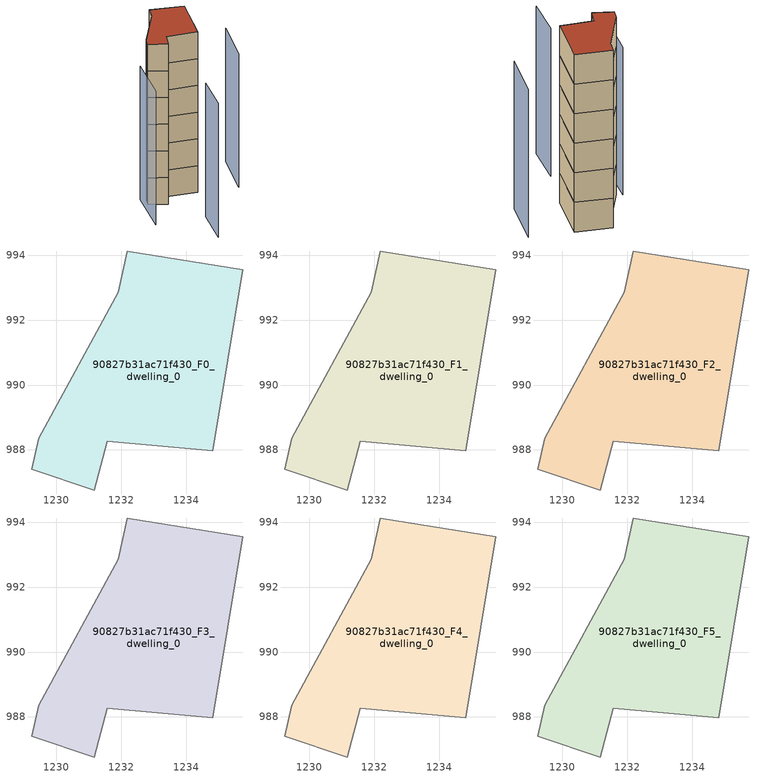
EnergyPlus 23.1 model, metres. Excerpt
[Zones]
90827b31ac71f430_F0_dwelling_0
 floor ground (EU_floor_Construction): 1235.75,993.55 1234.82,987.96 1231.56,988.27 1231.16,986.76 1229.24,987.4 1229.46,988.37 1231.91,992.86 1232.18,994.13 z0
 wall adiabatic (EU_wall_Construction): 1231.16,986.76 1231.56,988.27 1234.82,987.96 1235.75,993.55 1232.18,994.13 1231.91,992.86 1229.46,988.37 1229.24,987.4 1231.16,986.76 z0:3
90827b31ac71f430_F1_dwelling_0
 floor to 90827b31ac71f430_F0_dwelling_0 (EU_floor_Construction): 1235.75,993.55 1234.82,987.96 1231.56,988.27 1231.16,986.76 1229.24,987.4 1229.46,988.37 1231.91,992.86 1232.18,994.13 z3
 wall adiabatic (EU_wall_Construction): 1231.16,986.76 1231.56,988.27 1234.82,987.96 1235.75,993.55 1232.18,994.13 1231.91,992.86 1229.46,988.37 1229.24,987.4 1231.16,986.76 z3:6
90827b31ac71f430_F2_dwelling_0
 floor to 90827b31ac71f430_F1_dwelling_0 (EU_floor_Construction): 1235.75,993.55 1234.82,987.96 1231.56,988.27 1231.16,986.76 1229.24,987.4 1229.46,988.37 1231.91,992.86 1232.18,994.13 z6
 wall adiabatic (EU_wall_Construction): 1231.16,986.76 1231.56,988.27 1234.82,987.96 1235.75,993.55 1232.18,994.13 1231.91,992.86 1229.46,988.37 1229.24,987.4 1231.16,986.76 z6:9
90827b31ac71f430_F3_dwelling_0
 floor to 90827b31ac71f430_F2_dwelling_0 (EU_floor_Construction): 1235.75,993.55 1234.82,987.96 1231.56,988.27 1231.16,986.76 1229.24,987.4 1229.46,988.37 1231.91,992.86 1232.18,994.13 z9
 wall adiabatic (EU_wall_Construction): 1231.16,986.76 1231.56,988.27 1234.82,987.96 1235.75,993.55 1232.18,994.13 1231.91,992.86 1229.46,988.37 1229.24,987.4 1231.16,986.76 z9:12
90827b31ac71f430_F4_dwelling_0
 floor to 90827b31ac71f430_F3_dwelling_0 (EU_floor_Construction): 1235.75,993.55 1234.82,987.96 1231.56,988.27 1231.16,986.76 1229.24,987.4 1229.46,988.37 1231.91,992.86 1232.18,994.13 z12
 wall adiabatic (EU_wall_Construction): 1231.16,986.76 1231.56,988.27 1234.82,987.96 1235.75,993.55 1232.18,994.13 1231.91,992.86 1229.46,988.37 1229.24,987.4 1231.16,986.76 z12:15
90827b31ac71f430_F5_dwelling_0
 floor to 90827b31ac71f430_F4_dwelling_0 (EU_floor_Construction): 1235.75,993.55 1234.82,987.96 1231.56,988.27 1231.16,986.76 1229.24,987.4 1229.46,988.37 1231.91,992.86 1232.18,994.13 z15
 wall adiabatic (EU_wall_Construction): 1231.16,986.76 1231.56,988.27 1234.82,987.96 1235.75,993.55 1232.18,994.13 1231.91,992.86 1229.46,988.37 1229.24,987.4 1231.16,986.76 z15:18
 roof outside (EU_roof_Construction): 1234.82,987.96 1235.75,993.55 1232.18,994.13 1231.91,992.86 1229.46,988.37 1229.24,987.4 1231.16,986.76 1231.56,988.27 z18
shading: 1233.04,978.39 1233.52,982.82 / 1228.28,983.2 1228.96,988.69 / 1238.99,987.39 1239.91,992.85 z0:15
[Building]
EU S2 Campaign: North Axis=0; Terrain=City; Solar Distribution=FullExterior
[Site:Location]
Bologna: Latitude=44.5; Longitude=11.25; Time Zone=1; Elevation=37
[SizingPeriod:WeatherFileDays]
AnnualSizingPeriod: Begin Month=1; Begin Day of Month=1; End Month=12; End Day of Month=31; Day of Week for Start Day=Monday; Use Weather File Daylight Saving Period=No; Use Weather File Rain and Snow Indicators=No
[MATERIAL]
EU_InternalMass_Material: Roughness=MediumRough; Thickness=0.1; Conductivity=1; Density=1800; Specific Heat=900; Thermal Absorptance=0.9; Solar Absorptance=0.7; Visible Absorptance=0.7
[MATERIAL:NOMASS] Roughness=MediumRough; Thermal Absorptance=0.9; Solar Absorptance=0.7; Visible Absorptance=0.7
Name | Thermal Resistance
EU_wall_NoMass | 0.905828
EU_roof_NoMass | 0.37593
EU_floor_NoMass | 0.67114
[CONSTRUCTION]
EU_wall_Construction: EU_wall_NoMass
EU_roof_Construction: EU_roof_NoMass
EU_floor_Construction: EU_floor_NoMass
EU_InternalMass_Construction: EU_InternalMass_Material
[ZONE] Type=1; Multiplier=1; Ceiling Height=autocalculate; Floor Area=autocalculate; Part of Total Floor Area=Yes
Name | Volume
90827b31ac71f430_F0_dwelling_0 | 83.2178
90827b31ac71f430_F1_dwelling_0; 90827b31ac71f430_F2_dwelling_0; 90827b31ac71f430_F3_dwelling_0; 90827b31ac71f430_F4_dwelling_0; 90827b31ac71f430_F5_dwelling_0 | 83.217
[INTERNALMASS] Construction=EU_InternalMass_Construction; Surface Area=27.7392
Name | Zone or ZoneList
90827b31ac71f430_F0_dwelling_0_EU_InternalMass | 90827b31ac71f430_F0_dwelling_0
90827b31ac71f430_F1_dwelling_0_EU_InternalMass | 90827b31ac71f430_F1_dwelling_0
90827b31ac71f430_F2_dwelling_0_EU_InternalMass | 90827b31ac71f430_F2_dwelling_0
90827b31ac71f430_F3_dwelling_0_EU_InternalMass | 90827b31ac71f430_F3_dwelling_0
90827b31ac71f430_F4_dwelling_0_EU_InternalMass | 90827b31ac71f430_F4_dwelling_0
90827b31ac71f430_F5_dwelling_0_EU_InternalMass | 90827b31ac71f430_F5_dwelling_0
[OTHEREQUIPMENT] Fuel Type=Electricity; Design Level Calculation Method=Watts/Area; Power per Zone Floor Area=1; Fraction Latent=0; Fraction Radiant=0; Fraction Lost=0; Carbon Dioxide Generation Rate=0; EndUse Subcategory=EU_Step8_InternalGains
Name | Zone or ZoneList or Space or SpaceList | Schedule
EU_Step8_InternalGain_90827b31ac71f430_F0_dwelling_0_f000 | 90827b31ac71f430_F0_dwelling_0 | EU_Step8_GainSchedule_90827b31ac71f430_F0_dwelling_0_f000
EU_Step8_InternalGain_90827b31ac71f430_F1_dwelling_0_f000 | 90827b31ac71f430_F1_dwelling_0 | EU_Step8_GainSchedule_90827b31ac71f430_F1_dwelling_0_f000
EU_Step8_InternalGain_90827b31ac71f430_F2_dwelling_0_f000 | 90827b31ac71f430_F2_dwelling_0 | EU_Step8_GainSchedule_90827b31ac71f430_F2_dwelling_0_f000
EU_Step8_InternalGain_90827b31ac71f430_F3_dwelling_0_f000 | 90827b31ac71f430_F3_dwelling_0 | EU_Step8_GainSchedule_90827b31ac71f430_F3_dwelling_0_f000
EU_Step8_InternalGain_90827b31ac71f430_F4_dwelling_0_f000 | 90827b31ac71f430_F4_dwelling_0 | EU_Step8_GainSchedule_90827b31ac71f430_F4_dwelling_0_f000
EU_Step8_InternalGain_90827b31ac71f430_F5_dwelling_0_f000 | 90827b31ac71f430_F5_dwelling_0 | EU_Step8_GainSchedule_90827b31ac71f430_F5_dwelling_0_f000
[ZONEVENTILATION:DESIGNFLOWRATE] Schedule=EU_AlwaysOn; Design Flow Rate Calculation Method=AirChanges/Hour; Air Changes per Hour=0.73129; Ventilation Type=Natural; Fan Pressure Rise=0; Fan Total Efficiency=1; Constant Term Coefficient=1; Temperature Term Coefficient=0; Velocity Term Coefficient=0; Velocity Squared Term Coefficient=0; Minimum Indoor Temperature=-100; Maximum Indoor Temperature=100; Delta Temperature=-100; Minimum Outdoor Temperature=-100; Maximum Outdoor Temperature=100; Maximum Wind Speed=40
Name | Zone or ZoneList or Space or SpaceList
EU_ConstantAir_90827b31ac71f430_F0_dwelling_0 | 90827b31ac71f430_F0_dwelling_0
EU_ConstantAir_90827b31ac71f430_F1_dwelling_0 | 90827b31ac71f430_F1_dwelling_0
EU_ConstantAir_90827b31ac71f430_F2_dwelling_0 | 90827b31ac71f430_F2_dwelling_0
EU_ConstantAir_90827b31ac71f430_F3_dwelling_0 | 90827b31ac71f430_F3_dwelling_0
EU_ConstantAir_90827b31ac71f430_F4_dwelling_0 | 90827b31ac71f430_F4_dwelling_0
EU_ConstantAir_90827b31ac71f430_F5_dwelling_0 | 90827b31ac71f430_F5_dwelling_0
[HVACTEMPLATE:THERMOSTAT] Constant Heating Setpoint=20; Constant Cooling Setpoint=50
EU_HeatOnly_90827b31ac71f430_F0_dwelling_0; EU_HeatOnly_90827b31ac71f430_F1_dwelling_0; EU_HeatOnly_90827b31ac71f430_F2_dwelling_0; EU_HeatOnly_90827b31ac71f430_F3_dwelling_0; EU_HeatOnly_90827b31ac71f430_F4_dwelling_0; EU_HeatOnly_90827b31ac71f430_F5_dwelling_0
[HVACTEMPLATE:ZONE:IDEALLOADSAIRSYSTEM] System Availability Schedule=EU_AlwaysOn; Maximum Heating Supply Air Temperature=50; Minimum Cooling Supply Air Temperature=13; Maximum Heating Supply Air Humidity Ratio=0.0156; Minimum Cooling Supply Air Humidity Ratio=0.0077; Heating Limit=NoLimit; Cooling Limit=NoLimit; Heating Availability Schedule=EU_AlwaysOn; Cooling Availability Schedule=EU_CoolingOff; Dehumidification Control Type=ConstantSensibleHeatRatio; Cooling Sensible Heat Ratio=0.7; Dehumidification Setpoint=60; Humidification Control Type=None; Humidification Setpoint=30; Outdoor Air Method=None; Outdoor Air Flow Rate per Person=0.00944; Outdoor Air Flow Rate per Zone Floor Area=0; Outdoor Air Flow Rate per Zone=0; Demand Controlled Ventilation Type=None; Outdoor Air Economizer Type=NoEconomizer; Heat Recovery Type=None; Sensible Heat Recovery Effectiveness=0.7; Latent Heat Recovery Effectiveness=0.65
Name | Template Thermostat
90827b31ac71f430_F0_dwelling_0 | EU_HeatOnly_90827b31ac71f430_F0_dwelling_0
90827b31ac71f430_F1_dwelling_0 | EU_HeatOnly_90827b31ac71f430_F1_dwelling_0
90827b31ac71f430_F2_dwelling_0 | EU_HeatOnly_90827b31ac71f430_F2_dwelling_0
90827b31ac71f430_F3_dwelling_0 | EU_HeatOnly_90827b31ac71f430_F3_dwelling_0
90827b31ac71f430_F4_dwelling_0 | EU_HeatOnly_90827b31ac71f430_F4_dwelling_0
90827b31ac71f430_F5_dwelling_0 | EU_HeatOnly_90827b31ac71f430_F5_dwelling_0
[SIZING:ZONE] Zone Cooling Design Supply Air Temperature Input Method=SupplyAirTemperature; Zone Cooling Design Supply Air Temperature=13; Zone Heating Design Supply Air Temperature Input Method=SupplyAirTemperature; Zone Heating Design Supply Air Temperature=50; Zone Cooling Design Supply Air Humidity Ratio=0.008; Zone Heating Design Supply Air Humidity Ratio=0.008; Cooling Design Air Flow Method=DesignDay; Cooling Design Air Flow Rate=0; Cooling Minimum Air Flow per Zone Floor Area=0.000762; Cooling Minimum Air Flow=0; Cooling Minimum Air Flow Fraction=0.2; Heating Design Air Flow Method=DesignDay; Heating Design Air Flow Rate=0; Heating Maximum Air Flow per Zone Floor Area=0.002032; Heating Maximum Air Flow=0.141576; Heating Maximum Air Flow Fraction=0.3; Account for Dedicated Outdoor Air System=No; Dedicated Outdoor Air System Control Strategy=NeutralSupplyAir; Dedicated Outdoor Air Low Setpoint Temperature for Design=autosize; Dedicated Outdoor Air High Setpoint Temperature for Design=autosize; Zone Load Sizing Method=Sensible Load Only No Latent Load; Zone Latent Cooling Design Supply Air Humidity Ratio Input Method=HumidityRatioDifference; Zone Cooling Design Supply Air Humidity Ratio Difference=0.005; Zone Latent Heating Design Supply Air Humidity Ratio Input Method=HumidityRatioDifference; Zone Humidification Design Supply Air Humidity Ratio Difference=0.005
90827b31ac71f430_F0_dwelling_0; 90827b31ac71f430_F1_dwelling_0; 90827b31ac71f430_F2_dwelling_0; 90827b31ac71f430_F3_dwelling_0; 90827b31ac71f430_F4_dwelling_0; 90827b31ac71f430_F5_dwelling_0
[SCHEDULE:CONSTANT]
Name | Hourly Value
EU_AlwaysOn | 1
EU_CoolingOff | 0
[SCHEDULE:FILE] Column Number=1; Rows to Skip at Top=0; Number of Hours of Data=8760; Column Separator=Comma; Interpolate to Timestep=No; Minutes per Item=60; Adjust Schedule for Daylight Savings=Yes
Name | File
EU_Step8_GainSchedule_90827b31ac71f430_F0_dwelling_0_f000 | ../../schedules/90827b31ac71f430/90827b31ac71f430_F0_dwelling_0_f000_gain.csv
EU_Step8_GainSchedule_90827b31ac71f430_F1_dwelling_0_f000 | ../../schedules/90827b31ac71f430/90827b31ac71f430_F1_dwelling_0_f000_gain.csv
EU_Step8_GainSchedule_90827b31ac71f430_F2_dwelling_0_f000 | ../../schedules/90827b31ac71f430/90827b31ac71f430_F2_dwelling_0_f000_gain.csv
EU_Step8_GainSchedule_90827b31ac71f430_F3_dwelling_0_f000 | ../../schedules/90827b31ac71f430/90827b31ac71f430_F3_dwelling_0_f000_gain.csv
EU_Step8_GainSchedule_90827b31ac71f430_F4_dwelling_0_f000 | ../../schedules/90827b31ac71f430/90827b31ac71f430_F4_dwelling_0_f000_gain.csv
EU_Step8_GainSchedule_90827b31ac71f430_F5_dwelling_0_f000 | ../../schedules/90827b31ac71f430/90827b31ac71f430_F5_dwelling_0_f000_gain.csv
